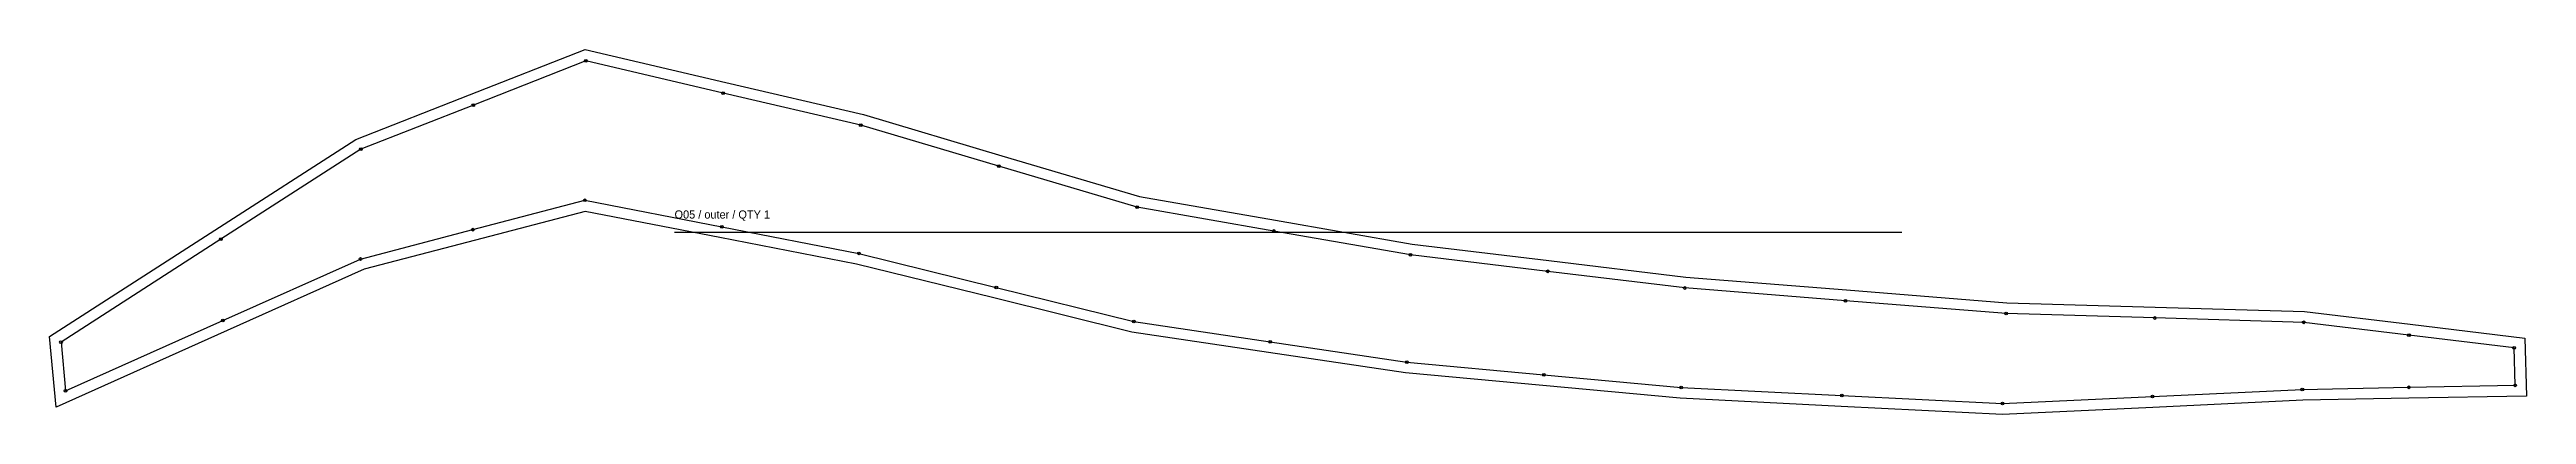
# Model space of a CAD drawing. Header units: millimetres. Extents: x -13 to 2712, y -12 to 390.
import ezdxf

# ---------------------------------------------------------------- set-up
doc = ezdxf.new("R2010")
doc.units = ezdxf.units.MM
for name, color, linetype in [('CUT', 7, 'Continuous'), ('GRAIN', 3, 'Continuous'), ('ID', 7, 'Continuous'), ('NOTCH', 1, 'Continuous'), ('SEW', 5, 'Continuous')]:
    doc.layers.add(name, color=color, linetype=linetype)

msp = doc.modelspace()

# ---------------------------------------------------------------- linework, layer by layer
at = {"layer": 'CUT'}
msp.add_lwpolyline([(-5.4, -3.9), (-12.6, 73.8), (169.3, 190.9), (324.2, 290.6), (449.1, 339.7), (576.4, 389.6), (731.1, 353.4), (882.6, 318), (1034.9, 272.7), (1186.3, 227.8), (1335.9, 201.7), (1485.9, 175.6), (1636.5, 157.4), (1787.2, 139.2), (1963.7, 125.1), (2140.1, 111), (2303.4, 106.2), (2467.5, 101.4), (2583.8, 87.3), (2709.9, 72.1), (2711.6, 8.3), (2582.4, 5.9), (2465.5, 3.6), (2300.8, -4.2), (2135.4, -12), (1958, -3.1), (1781, 5.8), (1629.8, 19.8), (1478.6, 33.8), (1328.2, 56.1), (1177.6, 78.5), (1025.8, 116.2), (874.9, 153.5), (724.5, 182.7), (576.6, 211.4), (455.8, 179.8), (333.4, 147.8), (182.9, 80.4)], close=True, dxfattribs=at)
at = {"layer": 'GRAIN'}
msp.add_line((674.8, 188.6), (2024.5, 188.6), dxfattribs=at)
at = {"layer": 'NOTCH'}
for centre in [(577.3, 377.1), (453.5, 328.5), (728.4, 341.7), (879.5, 306.4), (329.7, 279.9), (1031.5, 261.2), (576.2, 223.7), (452.8, 191.4), (726.8, 194.5), (1183.6, 216.1), (1333.8, 189.9), (175.8, 180.9), (877.5, 165.3), (1484.1, 163.7), (329.4, 159.1), (1635.1, 145.5), (1028.7, 127.8), (1786, 127.2), (1962.7, 113.1), (178, 91.4), (1179.9, 90.3), (2139.4, 99), (2303, 94.2), (2466.6, 89.4), (0, 67.7), (1330, 68), (2582.4, 75.4), (2698.2, 61.4), (1480.1, 45.7), (1630.9, 31.7), (5, 13.9), (1781.8, 17.7), (1958.6, 8.9), (2135.4, 0), (2300.3, 7.8), (2465.1, 15.6), (2582.2, 17.9), (2699.3, 20.1)]:
    msp.add_circle(centre, 1.5, dxfattribs=at)
at = {"layer": 'SEW'}
msp.add_lwpolyline([(5, 13.9), (178, 91.4), (329.4, 159.1), (452.8, 191.4), (576.2, 223.7), (726.8, 194.5), (877.5, 165.3), (1028.7, 127.8), (1179.9, 90.3), (1330, 68), (1480.1, 45.7), (1630.9, 31.7), (1781.8, 17.7), (1958.6, 8.9), (2135.4, 0), (2300.3, 7.8), (2465.1, 15.6), (2582.2, 17.9), (2699.3, 20.1), (2698.2, 61.4), (2582.4, 75.4), (2466.6, 89.4), (2303, 94.2), (2139.4, 99), (1962.7, 113.1), (1786, 127.2), (1635.1, 145.5), (1484.1, 163.7), (1333.8, 189.9), (1183.6, 216.1), (1031.5, 261.2), (879.5, 306.4), (728.4, 341.7), (577.3, 377.1), (453.5, 328.5), (329.7, 279.9), (175.8, 180.9), (0, 67.7)], close=True, dxfattribs=at)

# ---------------------------------------------------------------- texts
at = {"layer": 'ID'}
msp.add_text('O05 / outer / QTY 1', height=9, dxfattribs=at).set_placement((674.8, 203.6))

doc.saveas('drawing.dxf')
